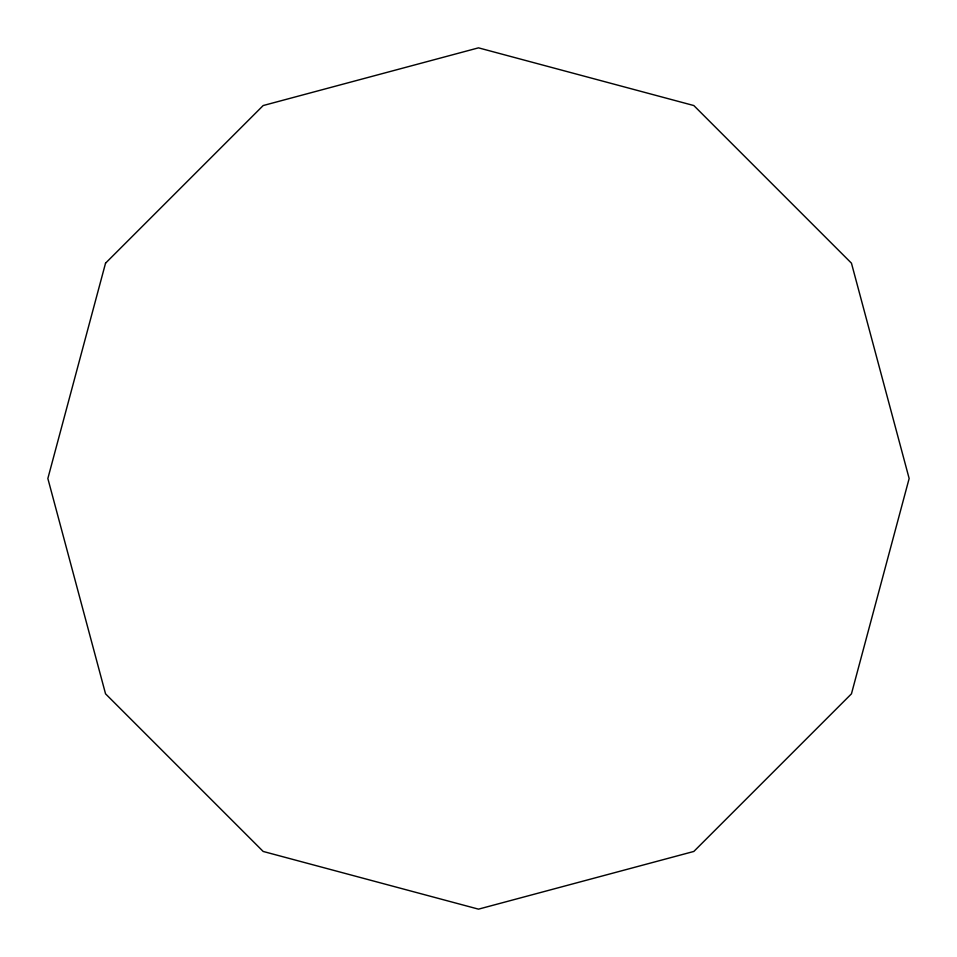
<?xml version="1.0" encoding="UTF-8"?>
<svg xmlns="http://www.w3.org/2000/svg" width="957" height="957" viewBox="0 0 957 957"><rect width="100%" height="100%" fill="white"/><g stroke="black" fill="none" stroke-linecap="round" stroke-linejoin="round"><path stroke-width="1.44" d="M105.545 263.175L47.85 478.5L105.545 693.825L263.175 851.455L478.5 909.15L693.825 851.455L851.455 693.825L909.15 478.5L851.455 263.175L693.825 105.545L478.5 47.85L263.175 105.545L105.545 263.175"/></g></svg>
